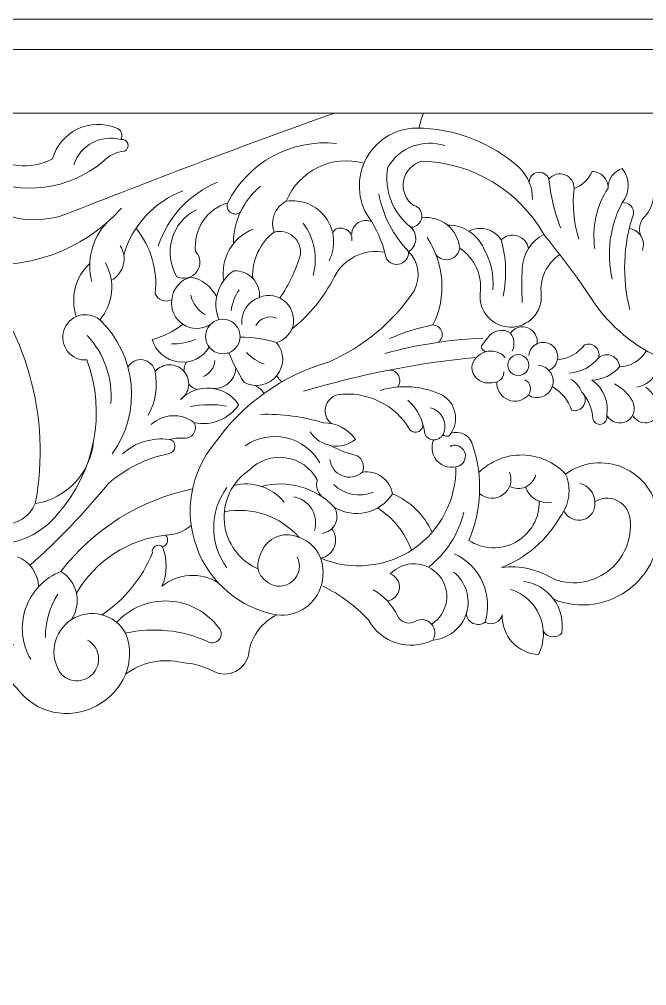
# Model space of a CAD drawing. Header units: millimetres. Extents: x 4868 to 5114, y 1819 to 2091.
# Drawn here: x 5030.5 to 5072.1, y 2026.5 to 2090.7 of the extents above; entities that cross this region are included whole.
import ezdxf

# ---------------------------------------------------------------- set-up
doc = ezdxf.new("R2010")
doc.units = ezdxf.units.MM
doc.header["$MEASUREMENT"] = 0
doc.layers.add('SITARA ALL', color=18, linetype='Continuous', true_color=0x000000)

msp = doc.modelspace()

# ---------------------------------------------------------------- linework, layer by layer
at = {"layer": 'SITARA ALL', "lineweight": 9}
for points, knots in [([(4869.73, 2090.695), (4869.73, 2090.695), (5113.73, 2090.695), (5113.73, 2090.695), (5113.73, 2090.695), (5113.73, 1968.695), (5113.73, 1968.695), (5113.73, 1968.695), (4869.73, 1968.695), (4869.73, 1968.695), (4869.73, 1968.695), (4869.73, 2090.695), (4869.73, 2090.695)], [0, 0, 0, 0, 0.25, 0.25, 0.25, 0.5, 0.5, 0.5, 0.75, 0.75, 0.75, 1, 1, 1, 1]), ([(5094.771, 2004.786), (5094.771, 2004.786), (5094.771, 1999.964), (5094.771, 1999.964), (5094.771, 1999.964), (5111.73, 1999.964), (5111.73, 1999.964), (5111.73, 1999.964), (5111.73, 2088.695), (5111.73, 2088.695), (5111.73, 2088.695), (4911.73, 2088.695), (4911.73, 2088.695), (4911.73, 2088.695), (4911.73, 2070.506), (4911.73, 2070.506), (4911.73, 2070.506), (4911.73, 2054.471), (4911.73, 2054.471), (4914.204, 2052.694), (4917.278, 2051.965), (4920.286, 2052.441), (4924.31, 2052.737), (4928.354, 2052.229), (4932.179, 2050.947), (4935.232, 2049.904), (4938.3, 2048.907), (4941.384, 2047.956), (4946.814, 2046.225), (4952.709, 2048.526), (4955.52, 2053.484), (4956.196, 2054.515), (4956.406, 2055.783), (4956.1, 2056.977), (4955.794, 2058.171), (4955.006, 2059.178), (4953.918, 2059.757), (4952.83, 2060.336), (4951.548, 2060.431), (4950.387, 2060.018), (4949.226, 2059.605), (4948.294, 2058.729), (4947.816, 2057.593), (4947.547, 2056.831), (4947.642, 2055.989), (4948.075, 2055.307), (4948.507, 2054.624), (4949.223, 2054.179), (4950.027, 2054.097), (4950.83, 2054.016), (4951.626, 2054.307), (4952.187, 2054.888), (4952.748, 2055.469), (4953.012, 2056.27), (4952.902, 2057.07), (4952.939, 2057.535), (4952.722, 2057.984), (4952.334, 2058.243), (4951.946, 2058.502), (4951.453, 2058.534), (4951.037, 2058.323), (4950.621, 2058.111), (4950.352, 2057.691), (4950.334, 2057.225), (4950.315, 2056.759), (4950.545, 2056.322), (4950.943, 2056.078)], [0, 0, 0, 0, 0.043478, 0.043478, 0.043478, 0.086957, 0.086957, 0.086957, 0.130435, 0.130435, 0.130435, 0.173913, 0.173913, 0.173913, 0.217391, 0.217391, 0.217391, 0.26087, 0.26087, 0.26087, 0.304348, 0.304348, 0.304348, 0.347826, 0.347826, 0.347826, 0.391304, 0.391304, 0.391304, 0.434783, 0.434783, 0.434783, 0.478261, 0.478261, 0.478261, 0.521739, 0.521739, 0.521739, 0.565217, 0.565217, 0.565217, 0.608696, 0.608696, 0.608696, 0.652174, 0.652174, 0.652174, 0.695652, 0.695652, 0.695652, 0.73913, 0.73913, 0.73913, 0.782609, 0.782609, 0.782609, 0.826087, 0.826087, 0.826087, 0.869565, 0.869565, 0.869565, 0.913043, 0.913043, 0.913043, 1, 1, 1, 1]), ([(4915.95, 2070.506), (4915.95, 2070.506), (4915.95, 2084.474), (4915.95, 2084.474), (4915.95, 2084.474), (5107.503, 2084.474), (5107.503, 2084.474)], [0, 0, 0, 0, 0.333333, 0.333333, 0.333333, 1, 1, 1, 1]), ([(5051.434, 2084.474), (5045.573, 2082.388), (5039.75, 2080.197), (5033.967, 2077.903), (5031.571, 2076.874), (5028.785, 2077.421), (5026.953, 2079.277), (5027.95, 2079.741), (5028.45, 2080.871), (5028.123, 2081.92), (5027.796, 2082.97), (5026.879, 2083.635), (5025.795, 2083.45), (5024.993, 2083.207), (5024.363, 2082.585), (5024.11, 2081.786), (5023.858, 2080.988), (5024.011, 2080.122), (5024.526, 2079.462), (5024.067, 2079.451), (5023.686, 2079.104), (5023.633, 2078.648)], [0, 0, 0, 0, 0.125, 0.125, 0.125, 0.25, 0.25, 0.25, 0.375, 0.375, 0.375, 0.5, 0.5, 0.5, 0.625, 0.625, 0.625, 0.75, 0.75, 0.75, 1, 1, 1, 1]), ([(5028.199, 2081.87), (5029.478, 2080.846), (5031.239, 2080.676), (5032.69, 2081.437), (5032.931, 2082.296), (5033.528, 2083.011), (5034.331, 2083.402), (5035.133, 2083.793), (5036.068, 2083.821), (5036.894, 2083.482), (5037.054, 2083.444), (5037.187, 2083.333), (5037.254, 2083.182), (5037.321, 2083.032), (5037.312, 2082.858), (5037.232, 2082.713), (5037.428, 2082.747), (5037.62, 2082.633), (5037.685, 2082.445), (5037.75, 2082.257), (5037.653, 2082.041), (5037.478, 2081.945), (5036.927, 2081.89), (5036.415, 2081.64), (5036.031, 2081.24), (5033.779, 2079.363), (5030.642, 2078.953), (5027.98, 2080.184)], [0, 0, 0, 0, 0.1, 0.1, 0.1, 0.2, 0.2, 0.2, 0.3, 0.3, 0.3, 0.4, 0.4, 0.4, 0.5, 0.5, 0.5, 0.6, 0.6, 0.6, 0.7, 0.7, 0.7, 0.8, 0.8, 0.8, 1, 1, 1, 1]), ([(5064.561, 2078.742), (5064.573, 2079.523), (5064.265, 2080.275), (5063.707, 2080.823), (5061.828, 2082.526), (5059.384, 2083.471), (5056.847, 2083.473), (5055.383, 2083.45), (5054.06, 2082.596), (5053.435, 2081.272), (5052.81, 2079.948), (5052.979, 2078.4), (5053.892, 2077.255)], [0, 0, 0, 0, 0.2, 0.2, 0.2, 0.4, 0.4, 0.4, 0.6, 0.6, 0.6, 1, 1, 1, 1]), ([(5058.752, 2082.307), (5057.306, 2082.789), (5055.722, 2082.19), (5054.96, 2080.871), (5054.686, 2079.36), (5055.277, 2077.824), (5056.493, 2076.887), (5056.722, 2076.669), (5056.838, 2076.358), (5056.808, 2076.043), (5056.779, 2075.728), (5056.605, 2075.443), (5056.339, 2075.271), (5056.361, 2074.911), (5056.14, 2074.58), (5055.798, 2074.463), (5055.456, 2074.346), (5055.071, 2074.483), (5054.867, 2074.781), (5054.675, 2075.653), (5054.346, 2076.487), (5053.892, 2077.255), (5053.604, 2077.384), (5053.272, 2077.361), (5053.004, 2077.195), (5052.737, 2077.028), (5052.57, 2076.742), (5052.559, 2076.427)], [0, 0, 0, 0, 0.1, 0.1, 0.1, 0.2, 0.2, 0.2, 0.3, 0.3, 0.3, 0.4, 0.4, 0.4, 0.5, 0.5, 0.5, 0.6, 0.6, 0.6, 0.7, 0.7, 0.7, 0.8, 0.8, 0.8, 1, 1, 1, 1]), ([(5016.769, 2082.01), (5021.096, 2081.122), (5024.828, 2078.401), (5026.999, 2074.554), (5030.81, 2073.921), (5034.678, 2075.274), (5037.26, 2078.148)], [0, 0, 0, 0, 0.333333, 0.333333, 0.333333, 1, 1, 1, 1]), ([(5056.493, 2076.887), (5056.867, 2076.896), (5057.174, 2077.184), (5057.207, 2077.556), (5057.241, 2077.929), (5057.047, 2078.252), (5056.681, 2078.328), (5056.149, 2078.697), (5055.884, 2079.343), (5056.004, 2079.979), (5056.124, 2080.615), (5056.617, 2081.123), (5057.246, 2081.273), (5060.597, 2081.177), (5063.656, 2079.334), (5065.308, 2076.417), (5064.465, 2075.971), (5063.922, 2075.112), (5063.884, 2074.159), (5063.839, 2073.404), (5063.839, 2072.648), (5063.884, 2071.893)], [0, 0, 0, 0, 0.125, 0.125, 0.125, 0.25, 0.25, 0.25, 0.375, 0.375, 0.375, 0.5, 0.5, 0.5, 0.625, 0.625, 0.625, 0.75, 0.75, 0.75, 1, 1, 1, 1]), ([(5064.348, 2079.87), (5064.349, 2080.194), (5064.58, 2080.471), (5064.898, 2080.53), (5065.217, 2080.59), (5065.541, 2080.392), (5065.659, 2080.09), (5065.76, 2078.97), (5066.024, 2077.872), (5066.444, 2076.829)], [0, 0, 0, 0, 0.25, 0.25, 0.25, 0.5, 0.5, 0.5, 1, 1, 1, 1]), ([(5067.323, 2079.463), (5067.338, 2079.868), (5067.092, 2080.236), (5066.712, 2080.377), (5066.332, 2080.518), (5065.911, 2080.407), (5065.659, 2080.09)], [0, 0, 0, 0, 0.333333, 0.333333, 0.333333, 1, 1, 1, 1]), ([(5068.704, 2075.45), (5068.492, 2076.86), (5068.805, 2078.3), (5069.583, 2079.494), (5069.591, 2079.782), (5069.481, 2080.061), (5069.28, 2080.268), (5069.079, 2080.475), (5068.804, 2080.591), (5068.516, 2080.592), (5068.299, 2080.062), (5067.864, 2079.65), (5067.323, 2079.463), (5067.195, 2078.335), (5067.301, 2077.193), (5067.637, 2076.108)], [0, 0, 0, 0, 0.166667, 0.166667, 0.166667, 0.333333, 0.333333, 0.333333, 0.5, 0.5, 0.5, 0.666667, 0.666667, 0.666667, 1, 1, 1, 1]), ([(5070.525, 2078.522), (5071.051, 2079.183), (5071.052, 2080.119), (5070.525, 2080.78), (5069.961, 2080.607), (5069.577, 2080.084), (5069.583, 2079.494)], [0, 0, 0, 0, 0.333333, 0.333333, 0.333333, 1, 1, 1, 1]), ([(5054.357, 2079.113), (5054.626, 2077.665), (5055.315, 2076.329), (5056.339, 2075.271), (5057.017, 2074.58), (5057.162, 2073.525), (5056.698, 2072.675), (5055.305, 2070.577), (5053.328, 2068.93), (5051.013, 2067.938), (5047.943, 2067.053), (5045.272, 2065.142), (5043.445, 2062.521), (5041.855, 2060.6), (5041.404, 2057.98), (5042.261, 2055.638), (5043.118, 2053.297), (5045.129, 2051.591), (5047.583, 2051.151), (5046.637, 2050.683), (5045.958, 2049.807), (5045.742, 2048.773), (5045.715, 2048.256), (5045.445, 2047.782), (5045.015, 2047.495), (5044.584, 2047.207), (5044.039, 2047.141), (5043.551, 2047.315), (5042.859, 2047.702), (5042.089, 2047.93), (5041.297, 2047.981), (5039.991, 2048.297), (5038.612, 2048.013), (5037.537, 2047.205)], [0, 0, 0, 0, 0.083333, 0.083333, 0.083333, 0.166667, 0.166667, 0.166667, 0.25, 0.25, 0.25, 0.333333, 0.333333, 0.333333, 0.416667, 0.416667, 0.416667, 0.5, 0.5, 0.5, 0.583333, 0.583333, 0.583333, 0.666667, 0.666667, 0.666667, 0.75, 0.75, 0.75, 0.833333, 0.833333, 0.833333, 1, 1, 1, 1]), ([(5042.25, 2078.056), (5041.46, 2077.664), (5040.869, 2076.959), (5040.623, 2076.112), (5040.376, 2075.265), (5040.493, 2074.357), (5040.949, 2073.602), (5041.415, 2073.376), (5041.975, 2073.52), (5042.274, 2073.942), (5042.573, 2074.364), (5042.555, 2074.908), (5042.188, 2075.272), (5042.022, 2076.728), (5042.923, 2078.095), (5044.325, 2078.52), (5044.223, 2078.286), (5044.3, 2078.013), (5044.51, 2077.867), (5044.72, 2077.721), (5044.991, 2077.733), (5045.174, 2077.911)], [0, 0, 0, 0, 0.125, 0.125, 0.125, 0.25, 0.25, 0.25, 0.375, 0.375, 0.375, 0.5, 0.5, 0.5, 0.625, 0.625, 0.625, 0.75, 0.75, 0.75, 1, 1, 1, 1]), ([(5051.054, 2074.652), (5051.526, 2075.569), (5051.443, 2076.673), (5050.84, 2077.509), (5050.237, 2078.346), (5049.229, 2078.775), (5048.21, 2078.616), (5047.46, 2078.233), (5047.112, 2077.354), (5047.397, 2076.561), (5046.45, 2075.835), (5045.92, 2074.691), (5045.98, 2073.499)], [0, 0, 0, 0, 0.2, 0.2, 0.2, 0.4, 0.4, 0.4, 0.6, 0.6, 0.6, 1, 1, 1, 1]), ([(5069.866, 2073.443), (5069.46, 2075.16), (5069.695, 2076.966), (5070.525, 2078.522), (5070.733, 2078.544), (5070.939, 2078.469), (5071.085, 2078.319), (5071.23, 2078.169), (5071.299, 2077.959), (5071.271, 2077.752), (5070.571, 2075.713), (5070.489, 2073.513), (5071.038, 2071.427)], [0, 0, 0, 0, 0.2, 0.2, 0.2, 0.4, 0.4, 0.4, 0.6, 0.6, 0.6, 1, 1, 1, 1]), ([(5077.259, 2068.366), (5075.816, 2068.677), (5074.579, 2069.599), (5073.867, 2070.892), (5073.156, 2072.186), (5073.044, 2073.732), (5073.554, 2075.117), (5074.022, 2075.721), (5074.186, 2076.508), (5073.997, 2077.249), (5073.808, 2077.99), (5073.292, 2078.6), (5072.591, 2078.905), (5072.564, 2078.419), (5072.361, 2077.958), (5072.021, 2077.61), (5071.674, 2077.262), (5071.576, 2076.737), (5071.776, 2076.288)], [0, 0, 0, 0, 0.142857, 0.142857, 0.142857, 0.285714, 0.285714, 0.285714, 0.428571, 0.428571, 0.428571, 0.571429, 0.571429, 0.571429, 0.714286, 0.714286, 0.714286, 1, 1, 1, 1]), ([(5066.381, 2075.073), (5065.506, 2074.494), (5065.029, 2073.476), (5065.144, 2072.434), (5065.186, 2071.867), (5064.987, 2071.309), (5064.598, 2070.895), (5064.208, 2070.48), (5063.66, 2070.249), (5063.091, 2070.255), (5062.522, 2070.262), (5061.983, 2070.506), (5061.603, 2070.929), (5061.223, 2071.352), (5061.038, 2071.918), (5061.092, 2072.484), (5061.252, 2073.666), (5060.724, 2074.835), (5059.731, 2075.495), (5059.675, 2076.1), (5059.378, 2076.656), (5058.907, 2077.038), (5058.435, 2077.419), (5057.832, 2077.595), (5057.23, 2077.524)], [0, 0, 0, 0, 0.111111, 0.111111, 0.111111, 0.222222, 0.222222, 0.222222, 0.333333, 0.333333, 0.333333, 0.444444, 0.444444, 0.444444, 0.555556, 0.555556, 0.555556, 0.666667, 0.666667, 0.666667, 0.777778, 0.777778, 0.777778, 1, 1, 1, 1]), ([(5038.241, 2076.816), (5039.222, 2075.596), (5039.678, 2074.035), (5039.509, 2072.478), (5039.592, 2072.271), (5039.759, 2072.109), (5039.969, 2072.032), (5040.179, 2071.956), (5040.411, 2071.972), (5040.608, 2072.077), (5040.517, 2071.435), (5040.806, 2070.798), (5041.349, 2070.444), (5041.892, 2070.089), (5042.583, 2070.075), (5043.135, 2070.417)], [0, 0, 0, 0, 0.166667, 0.166667, 0.166667, 0.333333, 0.333333, 0.333333, 0.5, 0.5, 0.5, 0.666667, 0.666667, 0.666667, 1, 1, 1, 1]), ([(5047.787, 2072.186), (5048.384, 2073.069), (5048.843, 2074.037), (5049.147, 2075.058), (5049.208, 2075.52), (5049.031, 2075.981), (5048.677, 2076.284), (5048.323, 2076.587), (5047.844, 2076.692), (5047.397, 2076.561)], [0, 0, 0, 0, 0.25, 0.25, 0.25, 0.5, 0.5, 0.5, 1, 1, 1, 1]), ([(5052.559, 2075.983), (5052.636, 2076.343), (5052.416, 2076.699), (5052.06, 2076.792), (5051.704, 2076.884), (5051.409, 2076.837), (5051.299, 2076.486)], [0, 0, 0, 0, 0.333333, 0.333333, 0.333333, 1, 1, 1, 1]), ([(5061.935, 2072.743), (5062.014, 2073.702), (5061.799, 2074.662), (5061.319, 2075.495), (5060.898, 2076.447), (5059.949, 2077.055), (5058.908, 2077.037)], [0, 0, 0, 0, 0.333333, 0.333333, 0.333333, 1, 1, 1, 1]), ([(5062.616, 2072.322), (5062.87, 2073.556), (5062.826, 2074.833), (5062.486, 2076.046), (5062.04, 2076.777), (5061.102, 2077.034), (5060.346, 2076.63)], [0, 0, 0, 0, 0.333333, 0.333333, 0.333333, 1, 1, 1, 1]), ([(5071.864, 2075.353), (5071.977, 2075.662), (5071.944, 2076.006), (5071.775, 2076.288), (5071.605, 2076.571), (5071.319, 2076.761), (5070.993, 2076.807)], [0, 0, 0, 0, 0.333333, 0.333333, 0.333333, 1, 1, 1, 1]), ([(5057.559, 2076.215), (5058.726, 2074.489), (5058.877, 2072.267), (5057.956, 2070.398), (5056.964, 2070.21), (5055.997, 2069.906), (5055.076, 2069.493)], [0, 0, 0, 0, 0.333333, 0.333333, 0.333333, 1, 1, 1, 1]), ([(5064.294, 2075.478), (5064.227, 2075.873), (5063.944, 2076.197), (5063.561, 2076.316), (5063.179, 2076.435), (5062.766, 2076.333), (5062.486, 2076.046)], [0, 0, 0, 0, 0.333333, 0.333333, 0.333333, 1, 1, 1, 1]), ([(5065.308, 2076.417), (5066.444, 2075.041), (5067.509, 2073.606), (5068.496, 2072.118), (5070.897, 2068.465), (5075.255, 2066.614), (5079.55, 2067.427)], [0, 0, 0, 0, 0.333333, 0.333333, 0.333333, 1, 1, 1, 1]), ([(5036.593, 2073.352), (5036.987, 2073.572), (5037.274, 2073.944), (5037.386, 2074.381), (5037.498, 2074.818), (5037.427, 2075.28), (5037.188, 2075.662)], [0, 0, 0, 0, 0.333333, 0.333333, 0.333333, 1, 1, 1, 1]), ([(5048.589, 2070.131), (5049.754, 2071.068), (5050.71, 2072.237), (5051.395, 2073.566), (5052.012, 2074.814), (5053.39, 2075.494), (5054.756, 2075.227)], [0, 0, 0, 0, 0.333333, 0.333333, 0.333333, 1, 1, 1, 1]), ([(5058.167, 2075.049), (5058.394, 2074.781), (5058.758, 2074.671), (5059.095, 2074.768), (5059.433, 2074.866), (5059.682, 2075.147), (5059.731, 2075.495)], [0, 0, 0, 0, 0.333333, 0.333333, 0.333333, 1, 1, 1, 1]), ([(5029.334, 2060.349), (5028.857, 2060.446), (5028.361, 2060.323), (5027.985, 2060.013), (5027.609, 2059.703), (5027.393, 2059.244), (5027.397, 2058.756), (5027.401, 2058.269), (5027.625, 2057.81), (5028.006, 2057.507), (5028.387, 2057.203), (5028.882, 2057.087), (5029.357, 2057.192), (5030.301, 2057.118), (5031.184, 2057.661), (5031.543, 2058.537), (5032.634, 2064.296), (5030.953, 2070.228), (5026.999, 2074.554)], [0, 0, 0, 0, 0.142857, 0.142857, 0.142857, 0.285714, 0.285714, 0.285714, 0.428571, 0.428571, 0.428571, 0.571429, 0.571429, 0.571429, 0.714286, 0.714286, 0.714286, 1, 1, 1, 1]), ([(5046.432, 2072.23), (5046.471, 2072.699), (5046.306, 2073.161), (5045.979, 2073.499), (5045.652, 2073.837), (5045.198, 2074.017), (5044.728, 2073.994), (5043.671, 2073.281), (5043.257, 2071.927), (5043.737, 2070.745)], [0, 0, 0, 0, 0.25, 0.25, 0.25, 0.5, 0.5, 0.5, 1, 1, 1, 1]), ([(5043.59, 2072.277), (5043.242, 2072.949), (5042.611, 2073.429), (5041.871, 2073.583), (5041.174, 2073.397), (5040.669, 2072.796), (5040.608, 2072.077)], [0, 0, 0, 0, 0.333333, 0.333333, 0.333333, 1, 1, 1, 1]), ([(5044.395, 2068.56), (5044.681, 2067.872), (5045.021, 2067.209), (5045.413, 2066.576), (5046.157, 2066.19), (5047.071, 2066.389), (5047.587, 2067.049), (5048.104, 2067.71), (5048.115, 2068.599), (5047.561, 2069.228), (5048.018, 2069.367), (5048.393, 2069.695), (5048.589, 2070.131), (5048.823, 2070.744), (5048.668, 2071.437), (5048.196, 2071.893), (5047.725, 2072.349), (5047.037, 2072.485), (5046.432, 2072.23), (5045.675, 2071.971), (5045.191, 2071.233), (5045.255, 2070.436)], [0, 0, 0, 0, 0.125, 0.125, 0.125, 0.25, 0.25, 0.25, 0.375, 0.375, 0.375, 0.5, 0.5, 0.5, 0.625, 0.625, 0.625, 0.75, 0.75, 0.75, 1, 1, 1, 1]), ([(5028.613, 2057.205), (5028.461, 2056.931), (5028.46, 2056.599), (5028.61, 2056.324), (5028.76, 2056.049), (5029.038, 2055.871), (5029.35, 2055.851), (5030.786, 2055.992), (5032.105, 2056.703), (5033.01, 2057.827), (5035.508, 2060.62), (5036.265, 2064.557), (5034.977, 2068.076), (5034.48, 2068.041), (5033.997, 2068.254), (5033.689, 2068.646), (5033.381, 2069.038), (5033.288, 2069.56), (5033.439, 2070.035), (5033.59, 2070.51), (5033.966, 2070.88), (5034.444, 2071.021), (5034.922, 2071.163), (5035.442, 2071.057), (5035.828, 2070.741), (5038.286, 2068.402), (5038.639, 2064.603), (5036.659, 2061.847)], [0, 0, 0, 0, 0.1, 0.1, 0.1, 0.2, 0.2, 0.2, 0.3, 0.3, 0.3, 0.4, 0.4, 0.4, 0.5, 0.5, 0.5, 0.6, 0.6, 0.6, 0.7, 0.7, 0.7, 0.8, 0.8, 0.8, 1, 1, 1, 1]), ([(5045.144, 2069.633), (5045.144, 2070.041), (5044.926, 2070.419), (5044.572, 2070.623), (5044.218, 2070.827), (5043.783, 2070.827), (5043.429, 2070.623), (5043.075, 2070.419), (5042.857, 2070.041), (5042.857, 2069.633), (5042.857, 2069.225), (5043.075, 2068.847), (5043.429, 2068.643), (5043.783, 2068.439), (5044.218, 2068.439), (5044.572, 2068.643), (5044.926, 2068.847), (5045.144, 2069.225), (5045.144, 2069.633)], [0, 0, 0, 0, 0.166667, 0.166667, 0.166667, 0.333333, 0.333333, 0.333333, 0.5, 0.5, 0.5, 0.666667, 0.666667, 0.666667, 0.833333, 0.833333, 0.833333, 1, 1, 1, 1]), ([(5041.343, 2070.444), (5040.74, 2069.967), (5040.043, 2069.623), (5039.298, 2069.433), (5039.536, 2068.638), (5040.219, 2068.057), (5041.043, 2067.95), (5041.866, 2067.843), (5042.668, 2068.219), (5043.101, 2068.927)], [0, 0, 0, 0, 0.25, 0.25, 0.25, 0.5, 0.5, 0.5, 1, 1, 1, 1]), ([(5058.301, 2069.247), (5058.522, 2069.406), (5058.618, 2069.688), (5058.538, 2069.949), (5058.459, 2070.209), (5058.229, 2070.39), (5057.956, 2070.398)], [0, 0, 0, 0, 0.333333, 0.333333, 0.333333, 1, 1, 1, 1]), ([(5063.224, 2068.664), (5063.401, 2069.057), (5063.356, 2069.513), (5063.108, 2069.865), (5062.591, 2070.194), (5061.905, 2070.046), (5061.571, 2069.532), (5061.237, 2069.018), (5060.924, 2068.954), (5061.434, 2068.615)], [0, 0, 0, 0, 0.25, 0.25, 0.25, 0.5, 0.5, 0.5, 1, 1, 1, 1]), ([(5064.873, 2069.151), (5064.937, 2069.602), (5064.683, 2070.037), (5064.26, 2070.203), (5063.836, 2070.369), (5063.366, 2070.239), (5063.108, 2069.865)], [0, 0, 0, 0, 0.333333, 0.333333, 0.333333, 1, 1, 1, 1]), ([(5065.647, 2067.388), (5065.967, 2067.521), (5066.191, 2067.815), (5066.234, 2068.159), (5066.277, 2068.503), (5066.135, 2068.841), (5065.858, 2069.049), (5065.58, 2069.256), (5065.213, 2069.299), (5064.895, 2069.16), (5064.578, 2069.022), (5064.359, 2068.727), (5064.323, 2068.382)], [0, 0, 0, 0, 0.2, 0.2, 0.2, 0.4, 0.4, 0.4, 0.6, 0.6, 0.6, 1, 1, 1, 1]), ([(5066.223, 2068.083), (5066.939, 2068.147), (5067.594, 2068.511), (5068.026, 2069.086), (5068.275, 2069.178), (5068.554, 2069.125), (5068.75, 2068.947), (5068.947, 2068.769), (5069.027, 2068.493), (5068.96, 2068.236)], [0, 0, 0, 0, 0.25, 0.25, 0.25, 0.5, 0.5, 0.5, 1, 1, 1, 1]), ([(5042.104, 2063.907), (5043.238, 2063.676), (5044.398, 2064.147), (5045.048, 2065.104), (5044.631, 2065.735), (5043.948, 2066.14), (5043.195, 2066.205), (5042.441, 2066.27), (5041.703, 2065.991), (5041.183, 2065.441), (5041.485, 2065.648), (5041.683, 2065.976), (5041.725, 2066.34), (5041.767, 2066.704), (5041.651, 2067.067), (5041.405, 2067.338), (5041.159, 2067.609), (5040.808, 2067.76), (5040.441, 2067.754), (5040.075, 2067.747), (5039.731, 2067.583), (5039.496, 2067.303), (5039.423, 2067.707), (5039.103, 2068.02), (5038.698, 2068.086), (5038.294, 2068.151), (5037.896, 2067.963), (5037.7, 2067.603)], [0, 0, 0, 0, 0.1, 0.1, 0.1, 0.2, 0.2, 0.2, 0.3, 0.3, 0.3, 0.4, 0.4, 0.4, 0.5, 0.5, 0.5, 0.6, 0.6, 0.6, 0.7, 0.7, 0.7, 0.8, 0.8, 0.8, 1, 1, 1, 1]), ([(5062.759, 2068.24), (5062.425, 2068.61), (5061.909, 2068.754), (5061.432, 2068.612), (5060.955, 2068.469), (5060.603, 2068.072), (5060.527, 2067.58), (5060.561, 2066.992), (5061.054, 2066.535), (5061.643, 2066.548), (5062.231, 2066.56), (5062.647, 2066.702), (5062.655, 2067.291)], [0, 0, 0, 0, 0.2, 0.2, 0.2, 0.4, 0.4, 0.4, 0.6, 0.6, 0.6, 1, 1, 1, 1]), ([(5064.317, 2067.737), (5064.317, 2067.986), (5064.185, 2068.215), (5063.969, 2068.339), (5063.754, 2068.464), (5063.489, 2068.464), (5063.274, 2068.339), (5063.059, 2068.215), (5062.926, 2067.986), (5062.926, 2067.737), (5062.926, 2067.489), (5063.059, 2067.259), (5063.274, 2067.135), (5063.489, 2067.011), (5063.754, 2067.011), (5063.969, 2067.135), (5064.185, 2067.259), (5064.317, 2067.489), (5064.317, 2067.737)], [0, 0, 0, 0, 0.166667, 0.166667, 0.166667, 0.333333, 0.333333, 0.333333, 0.5, 0.5, 0.5, 0.666667, 0.666667, 0.666667, 0.833333, 0.833333, 0.833333, 1, 1, 1, 1]), ([(5067.03, 2067.2), (5067.789, 2067.264), (5068.487, 2067.639), (5068.96, 2068.236), (5069.21, 2068.437), (5069.551, 2068.481), (5069.843, 2068.351), (5070.136, 2068.221), (5070.332, 2067.934), (5070.35, 2067.614), (5071.087, 2067.646), (5071.756, 2068.052), (5072.124, 2068.691)], [0, 0, 0, 0, 0.2, 0.2, 0.2, 0.4, 0.4, 0.4, 0.6, 0.6, 0.6, 1, 1, 1, 1]), ([(5043.197, 2066.206), (5043.602, 2066.134), (5044.017, 2066.241), (5044.337, 2066.498), (5044.656, 2066.756), (5044.849, 2067.137), (5044.864, 2067.547)], [0, 0, 0, 0, 0.333333, 0.333333, 0.333333, 1, 1, 1, 1]), ([(5062.194, 2066.579), (5062.178, 2066.073), (5062.482, 2065.612), (5062.953, 2065.426), (5063.425, 2065.24), (5063.954, 2065.362), (5064.288, 2065.743), (5064.566, 2065.568), (5064.909, 2065.53), (5065.219, 2065.64), (5065.529, 2065.75), (5065.771, 2065.993), (5065.878, 2066.304), (5065.985, 2066.615), (5065.944, 2066.957), (5065.766, 2067.234), (5065.589, 2067.511), (5065.297, 2067.691), (5064.969, 2067.724)], [0, 0, 0, 0, 0.142857, 0.142857, 0.142857, 0.285714, 0.285714, 0.285714, 0.428571, 0.428571, 0.428571, 0.571429, 0.571429, 0.571429, 0.714286, 0.714286, 0.714286, 1, 1, 1, 1]), ([(5069.499, 2064.381), (5069.658, 2065.296), (5069.27, 2066.219), (5068.503, 2066.744), (5069.213, 2066.767), (5069.881, 2067.082), (5070.35, 2067.614)], [0, 0, 0, 0, 0.333333, 0.333333, 0.333333, 1, 1, 1, 1]), ([(5055.601, 2066.28), (5055.768, 2066.491), (5055.798, 2066.779), (5055.678, 2067.021), (5055.558, 2067.262), (5055.314, 2067.412), (5055.045, 2067.406)], [0, 0, 0, 0, 0.333333, 0.333333, 0.333333, 1, 1, 1, 1]), ([(5058.625, 2063.13), (5058.687, 2063.04), (5058.794, 2062.991), (5058.903, 2063.005), (5059.012, 2063.019), (5059.103, 2063.091), (5059.14, 2063.195), (5059.42, 2063.6), (5059.519, 2064.102), (5059.415, 2064.583), (5059.311, 2065.065), (5059.015, 2065.48), (5058.593, 2065.733), (5057.299, 2066.358), (5055.818, 2066.473), (5054.442, 2066.055)], [0, 0, 0, 0, 0.166667, 0.166667, 0.166667, 0.333333, 0.333333, 0.333333, 0.5, 0.5, 0.5, 0.666667, 0.666667, 0.666667, 1, 1, 1, 1]), ([(5064.288, 2065.743), (5064.413, 2065.901), (5064.46, 2066.107), (5064.415, 2066.304), (5064.371, 2066.5), (5064.241, 2066.666), (5064.06, 2066.754)], [0, 0, 0, 0, 0.333333, 0.333333, 0.333333, 1, 1, 1, 1]), ([(5070, 2066.491), (5070.513, 2066.241), (5070.934, 2065.834), (5071.204, 2065.331), (5071.461, 2064.87), (5071.304, 2064.288), (5070.851, 2064.018), (5070.397, 2063.748), (5069.783, 2063.936), (5069.499, 2064.381), (5069.528, 2064.256), (5069.504, 2064.125), (5069.435, 2064.017), (5069.365, 2063.909), (5069.254, 2063.834), (5069.128, 2063.809), (5069.002, 2063.784), (5068.872, 2063.81), (5068.766, 2063.883), (5068.66, 2063.955), (5068.588, 2064.068), (5068.566, 2064.194), (5068.532, 2064.841), (5068.276, 2065.457), (5067.839, 2065.936), (5068.08, 2065.714), (5068.138, 2065.355), (5067.979, 2065.069), (5067.82, 2064.782), (5067.47, 2064.646), (5067.154, 2064.733), (5066.942, 2065.399), (5066.487, 2065.96), (5065.878, 2066.304)], [0, 0, 0, 0, 0.083333, 0.083333, 0.083333, 0.166667, 0.166667, 0.166667, 0.25, 0.25, 0.25, 0.333333, 0.333333, 0.333333, 0.416667, 0.416667, 0.416667, 0.5, 0.5, 0.5, 0.583333, 0.583333, 0.583333, 0.666667, 0.666667, 0.666667, 0.75, 0.75, 0.75, 0.833333, 0.833333, 0.833333, 1, 1, 1, 1]), ([(5051.202, 2063.857), (5050.879, 2064.114), (5050.729, 2064.531), (5050.814, 2064.934), (5050.9, 2065.338), (5051.211, 2065.66), (5051.61, 2065.764), (5053.549, 2066.04), (5055.462, 2065.109), (5056.444, 2063.415), (5056.596, 2063.269), (5056.824, 2063.235), (5057.012, 2063.33), (5057.2, 2063.426), (5057.308, 2063.625), (5057.28, 2063.834)], [0, 0, 0, 0, 0.166667, 0.166667, 0.166667, 0.333333, 0.333333, 0.333333, 0.5, 0.5, 0.5, 0.666667, 0.666667, 0.666667, 1, 1, 1, 1]), ([(5056.277, 2065.412), (5056.93, 2064.837), (5057.333, 2064.03), (5057.403, 2063.162), (5057.515, 2062.93), (5057.748, 2062.78), (5058.006, 2062.774), (5058.264, 2062.768), (5058.502, 2062.904), (5058.625, 2063.13), (5058.784, 2063.473), (5058.783, 2063.869), (5058.621, 2064.211), (5058.459, 2064.553), (5058.155, 2064.804), (5057.789, 2064.898)], [0, 0, 0, 0, 0.166667, 0.166667, 0.166667, 0.333333, 0.333333, 0.333333, 0.5, 0.5, 0.5, 0.666667, 0.666667, 0.666667, 1, 1, 1, 1]), ([(5039.249, 2063.793), (5040.044, 2064.524), (5041.253, 2064.571), (5042.104, 2063.907), (5042.229, 2063.671), (5042.208, 2063.383), (5042.05, 2063.167), (5041.891, 2062.952), (5041.62, 2062.846), (5041.357, 2062.893), (5041.046, 2062.9), (5040.735, 2062.867), (5040.432, 2062.795)], [0, 0, 0, 0, 0.2, 0.2, 0.2, 0.4, 0.4, 0.4, 0.6, 0.6, 0.6, 1, 1, 1, 1]), ([(5049.807, 2063.301), (5050.119, 2062.811), (5050.625, 2062.478), (5051.197, 2062.383), (5051.77, 2062.288), (5052.353, 2062.439), (5052.806, 2062.802), (5052.328, 2063.499), (5051.534, 2063.912), (5050.688, 2063.904), (5049.333, 2064.314), (5047.921, 2064.504), (5046.505, 2064.464)], [0, 0, 0, 0, 0.2, 0.2, 0.2, 0.4, 0.4, 0.4, 0.6, 0.6, 0.6, 1, 1, 1, 1]), ([(5071.204, 2064.43), (5071.386, 2064.064), (5071.782, 2063.855), (5072.187, 2063.912), (5072.593, 2063.969), (5072.914, 2064.269), (5072.987, 2064.671), (5072.984, 2063.685), (5073.519, 2062.776), (5074.383, 2062.302)], [0, 0, 0, 0, 0.25, 0.25, 0.25, 0.5, 0.5, 0.5, 1, 1, 1, 1]), ([(5050.433, 2061.254), (5049.955, 2062.093), (5049.145, 2062.692), (5048.203, 2062.905), (5047.261, 2063.117), (5046.277, 2062.927), (5045.485, 2062.375)], [0, 0, 0, 0, 0.333333, 0.333333, 0.333333, 1, 1, 1, 1]), ([(5059.14, 2063.195), (5059.441, 2063.307), (5059.777, 2063.282), (5060.058, 2063.124), (5060.338, 2062.966), (5060.535, 2062.691), (5060.596, 2062.375), (5061.289, 2060.323), (5061.195, 2058.085), (5060.334, 2056.098), (5061.275, 2055.481), (5062.481, 2055.438), (5063.463, 2055.987), (5064.446, 2056.536), (5065.043, 2057.571), (5065.011, 2058.696)], [0, 0, 0, 0, 0.166667, 0.166667, 0.166667, 0.333333, 0.333333, 0.333333, 0.5, 0.5, 0.5, 0.666667, 0.666667, 0.666667, 1, 1, 1, 1]), ([(5031.184, 2054.437), (5033.065, 2056.1), (5034.807, 2057.914), (5036.392, 2059.861), (5037.524, 2060.855), (5038.895, 2061.54), (5040.371, 2061.847), (5040.624, 2061.871), (5040.815, 2062.087), (5040.807, 2062.342), (5040.799, 2062.596), (5040.686, 2062.788), (5040.432, 2062.795), (5039.312, 2062.947), (5038.183, 2062.601), (5037.341, 2061.847)], [0, 0, 0, 0, 0.166667, 0.166667, 0.166667, 0.333333, 0.333333, 0.333333, 0.5, 0.5, 0.5, 0.666667, 0.666667, 0.666667, 1, 1, 1, 1]), ([(5053.267, 2060.621), (5053.425, 2061.022), (5053.284, 2061.478), (5052.927, 2061.719), (5052.319, 2061.849), (5051.735, 2062.073), (5051.195, 2062.382)], [0, 0, 0, 0, 0.333333, 0.333333, 0.333333, 1, 1, 1, 1]), ([(5058.004, 2062.773), (5057.767, 2062.251), (5057.903, 2061.634), (5058.34, 2061.26), (5058.776, 2060.887), (5059.39, 2060.837), (5059.87, 2061.153), (5060.14, 2061.397), (5060.184, 2061.806), (5059.972, 2062.102), (5059.76, 2062.399), (5059.411, 2062.515), (5059.091, 2062.34)], [0, 0, 0, 0, 0.2, 0.2, 0.2, 0.4, 0.4, 0.4, 0.6, 0.6, 0.6, 1, 1, 1, 1]), ([(5050.69, 2058.918), (5050.31, 2059.19), (5050.143, 2059.672), (5050.272, 2060.122), (5049.844, 2060.917), (5049.063, 2061.46), (5048.169, 2061.585), (5047.275, 2061.709), (5046.379, 2061.405), (5045.75, 2060.758), (5044.602, 2059.99), (5043.968, 2058.654), (5044.101, 2057.279), (5044.234, 2055.904), (5045.097, 2054.72), (5046.372, 2054.187)], [0, 0, 0, 0, 0.166667, 0.166667, 0.166667, 0.333333, 0.333333, 0.333333, 0.5, 0.5, 0.5, 0.666667, 0.666667, 0.666667, 1, 1, 1, 1]), ([(5066.767, 2060.497), (5066.022, 2061.291), (5064.988, 2061.75), (5063.899, 2061.767), (5062.811, 2061.785), (5061.766, 2061.364), (5060.996, 2060.595)], [0, 0, 0, 0, 0.333333, 0.333333, 0.333333, 1, 1, 1, 1]), ([(5051.108, 2061.46), (5051.163, 2060.976), (5051.482, 2060.562), (5051.937, 2060.387), (5052.391, 2060.212), (5052.901, 2060.299), (5053.267, 2060.621), (5053.723, 2060.697), (5054.19, 2060.588), (5054.565, 2060.319), (5054.94, 2060.049), (5055.193, 2059.639), (5055.266, 2059.183)], [0, 0, 0, 0, 0.2, 0.2, 0.2, 0.4, 0.4, 0.4, 0.6, 0.6, 0.6, 1, 1, 1, 1]), ([(5065.971, 2052.188), (5067.691, 2051.483), (5069.659, 2051.775), (5071.101, 2052.948), (5072.543, 2054.121), (5073.233, 2055.967), (5072.893, 2057.795), (5072.745, 2059.172), (5071.872, 2060.364), (5070.604, 2060.92), (5069.336, 2061.476), (5067.88, 2061.32), (5066.767, 2060.497), (5067.17, 2059.553), (5067.027, 2058.464), (5066.394, 2057.655), (5065.532, 2056.119), (5064.158, 2054.933), (5062.512, 2054.305), (5063.744, 2054.444), (5064.987, 2054.159), (5066.037, 2053.499), (5067.308, 2053.048), (5068.724, 2053.31), (5069.749, 2054.188), (5070.773, 2055.066), (5071.253, 2056.41), (5071.002, 2057.736), (5070.882, 2058.212), (5070.542, 2058.603), (5070.086, 2058.786), (5069.63, 2058.969), (5069.117, 2058.925), (5068.701, 2058.664), (5068.776, 2058.141), (5068.466, 2057.641), (5067.965, 2057.476), (5067.464, 2057.311), (5066.895, 2057.57), (5066.645, 2058.035)], [0, 0, 0, 0, 0.071429, 0.071429, 0.071429, 0.142857, 0.142857, 0.142857, 0.214286, 0.214286, 0.214286, 0.285714, 0.285714, 0.285714, 0.357143, 0.357143, 0.357143, 0.428571, 0.428571, 0.428571, 0.5, 0.5, 0.5, 0.571429, 0.571429, 0.571429, 0.642857, 0.642857, 0.642857, 0.714286, 0.714286, 0.714286, 0.785714, 0.785714, 0.785714, 0.857143, 0.857143, 0.857143, 1, 1, 1, 1]), ([(5059.478, 2060.983), (5059.516, 2058.801), (5058.451, 2056.747), (5056.645, 2055.52), (5054.84, 2054.294), (5052.52, 2054.068), (5050.505, 2054.907), (5050.922, 2054.995), (5051.265, 2055.291), (5051.413, 2055.69), (5051.56, 2056.09), (5051.495, 2056.534), (5051.235, 2056.872)], [0, 0, 0, 0, 0.2, 0.2, 0.2, 0.4, 0.4, 0.4, 0.6, 0.6, 0.6, 1, 1, 1, 1]), ([(5061.048, 2059.212), (5061.489, 2058.823), (5062.142, 2058.793), (5062.617, 2059.141), (5063.092, 2059.489), (5063.273, 2060.091), (5063.034, 2060.629)], [0, 0, 0, 0, 0.333333, 0.333333, 0.333333, 1, 1, 1, 1]), ([(5063.05, 2059.684), (5063.372, 2059.508), (5063.758, 2059.491), (5064.095, 2059.638), (5064.432, 2059.784), (5064.682, 2060.076), (5064.772, 2060.433)], [0, 0, 0, 0, 0.333333, 0.333333, 0.333333, 1, 1, 1, 1]), ([(4888.688, 2054.604), (4888.688, 2054.604), (4888.688, 2059.426), (4888.688, 2059.426), (4888.688, 2059.426), (4871.73, 2059.426), (4871.73, 2059.426), (4871.73, 2059.426), (4871.73, 1970.695), (4871.73, 1970.695), (4871.73, 1970.695), (5071.73, 1970.695), (5071.73, 1970.695), (5071.73, 1970.695), (5071.73, 1988.884), (5071.73, 1988.884), (5071.73, 1988.884), (5071.73, 2004.92), (5071.73, 2004.92), (5069.255, 2006.696), (5066.182, 2007.425), (5063.173, 2006.949), (5059.149, 2006.653), (5055.106, 2007.161), (5051.28, 2008.443), (5048.227, 2009.487), (5045.159, 2010.484), (5042.075, 2011.434), (5036.645, 2013.166), (5030.75, 2010.864), (5027.939, 2005.906), (5027.264, 2004.875), (5027.053, 2003.607), (5027.359, 2002.413), (5027.665, 2001.219), (5028.453, 2000.212), (5029.541, 1999.633), (5030.629, 1999.054), (5031.911, 1998.959), (5033.072, 1999.372), (5034.234, 1999.785), (5035.165, 2000.661), (5035.643, 2001.797), (5035.912, 2002.559), (5035.817, 2003.402), (5035.384, 2004.084), (5034.952, 2004.766), (5034.236, 2005.211), (5033.433, 2005.293), (5032.629, 2005.375), (5031.833, 2005.083), (5031.272, 2004.502), (5030.711, 2003.921), (5030.447, 2003.12), (5030.557, 2002.32), (5030.52, 2001.855), (5030.738, 2001.406), (5031.125, 2001.147), (5031.513, 2000.888), (5032.006, 2000.856), (5032.422, 2001.067), (5032.838, 2001.279), (5033.107, 2001.699), (5033.126, 2002.165), (5033.144, 2002.631), (5032.914, 2003.068), (5032.516, 2003.312)], [0, 0, 0, 0, 0.043478, 0.043478, 0.043478, 0.086957, 0.086957, 0.086957, 0.130435, 0.130435, 0.130435, 0.173913, 0.173913, 0.173913, 0.217391, 0.217391, 0.217391, 0.26087, 0.26087, 0.26087, 0.304348, 0.304348, 0.304348, 0.347826, 0.347826, 0.347826, 0.391304, 0.391304, 0.391304, 0.434783, 0.434783, 0.434783, 0.478261, 0.478261, 0.478261, 0.521739, 0.521739, 0.521739, 0.565217, 0.565217, 0.565217, 0.608696, 0.608696, 0.608696, 0.652174, 0.652174, 0.652174, 0.695652, 0.695652, 0.695652, 0.73913, 0.73913, 0.73913, 0.782609, 0.782609, 0.782609, 0.826087, 0.826087, 0.826087, 0.869565, 0.869565, 0.869565, 0.913043, 0.913043, 0.913043, 1, 1, 1, 1]), ([(5057.893, 2056.636), (5057.373, 2057.788), (5056.434, 2058.699), (5055.266, 2059.183), (5054.429, 2057.883), (5052.701, 2057.495), (5051.386, 2058.309), (5051.604, 2057.984), (5051.638, 2057.57), (5051.476, 2057.214), (5051.315, 2056.858), (5050.978, 2056.611), (5050.59, 2056.56)], [0, 0, 0, 0, 0.2, 0.2, 0.2, 0.4, 0.4, 0.4, 0.6, 0.6, 0.6, 1, 1, 1, 1]), ([(5050.081, 2056.751), (5050.234, 2057.23), (5050.171, 2057.752), (5049.907, 2058.18), (5049.643, 2058.608), (5049.208, 2058.899), (5048.711, 2058.977)], [0, 0, 0, 0, 0.333333, 0.333333, 0.333333, 1, 1, 1, 1]), ([(5044.095, 2057.992), (5045.934, 2058.354), (5047.828, 2057.705), (5049.06, 2056.292), (5048.176, 2056.713), (5047.118, 2056.368), (5046.65, 2055.508), (5046.183, 2054.648), (5046.156, 2053.816), (5046.99, 2053.303), (5047.492, 2052.945), (5048.175, 2052.982), (5048.636, 2053.392), (5049.098, 2053.801), (5049.229, 2054.448), (5048.933, 2054.989)], [0, 0, 0, 0, 0.166667, 0.166667, 0.166667, 0.333333, 0.333333, 0.333333, 0.5, 0.5, 0.5, 0.666667, 0.666667, 0.666667, 1, 1, 1, 1]), ([(5034.277, 2052.583), (5035.522, 2054.747), (5037.732, 2056.181), (5040.214, 2056.44), (5040.833, 2056.45), (5041.428, 2056.681), (5041.892, 2057.091)], [0, 0, 0, 0, 0.333333, 0.333333, 0.333333, 1, 1, 1, 1]), ([(5035.979, 2051.15), (5037.476, 2052.161), (5038.64, 2053.593), (5039.323, 2055.267), (5039.278, 2055.441), (5039.353, 2055.625), (5039.508, 2055.717), (5039.663, 2055.81), (5039.865, 2055.785), (5039.997, 2055.663), (5040.153, 2055.711), (5040.273, 2055.836), (5040.317, 2055.993), (5040.361, 2056.15), (5040.323, 2056.318), (5040.214, 2056.44)], [0, 0, 0, 0, 0.166667, 0.166667, 0.166667, 0.333333, 0.333333, 0.333333, 0.5, 0.5, 0.5, 0.666667, 0.666667, 0.666667, 1, 1, 1, 1]), ([(5047.583, 2051.151), (5048.958, 2050.973), (5050.245, 2051.863), (5050.564, 2053.212), (5050.882, 2054.562), (5050.369, 2055.837), (5049.06, 2056.292)], [0, 0, 0, 0, 0.333333, 0.333333, 0.333333, 1, 1, 1, 1]), ([(5043.699, 2053.277), (5042.531, 2054.011), (5041.027, 2053.92), (5039.958, 2053.048), (5040.313, 2053.881), (5040.328, 2054.82), (5039.997, 2055.663)], [0, 0, 0, 0, 0.333333, 0.333333, 0.333333, 1, 1, 1, 1]), ([(5059.385, 2055.203), (5061.102, 2054.414), (5061.968, 2052.471), (5061.411, 2050.665), (5061.623, 2050.546), (5061.879, 2050.531), (5062.103, 2050.626), (5062.327, 2050.721), (5062.494, 2050.912), (5062.556, 2051.147), (5062.507, 2049.755), (5063.581, 2048.581), (5064.972, 2048.509), (5065.368, 2049.322), (5065.392, 2050.267), (5065.037, 2051.099), (5064.683, 2051.931), (5063.99, 2052.567), (5063.13, 2052.845)], [0, 0, 0, 0, 0.142857, 0.142857, 0.142857, 0.285714, 0.285714, 0.285714, 0.428571, 0.428571, 0.428571, 0.571429, 0.571429, 0.571429, 0.714286, 0.714286, 0.714286, 1, 1, 1, 1]), ([(5033.95, 2050.835), (5034.291, 2051.35), (5034.409, 2051.981), (5034.276, 2052.585), (5034.143, 2053.188), (5033.774, 2053.71), (5033.248, 2054.034), (5032.145, 2053.596), (5031.288, 2052.697), (5030.903, 2051.575), (5030.517, 2050.452), (5030.638, 2049.223), (5031.24, 2048.2)], [0, 0, 0, 0, 0.2, 0.2, 0.2, 0.4, 0.4, 0.4, 0.6, 0.6, 0.6, 1, 1, 1, 1]), ([(5054.926, 2052.075), (5055.352, 2052.133), (5055.681, 2052.477), (5055.722, 2052.905), (5055.763, 2053.333), (5055.523, 2053.726), (5055.116, 2053.864), (5055.543, 2054.317), (5056.143, 2054.566), (5056.766, 2054.546), (5057.388, 2054.527), (5057.974, 2054.239), (5058.372, 2053.759), (5058.769, 2053.28), (5058.942, 2052.654), (5058.846, 2052.039), (5058.751, 2051.423), (5058.393, 2050.877), (5057.869, 2050.541)], [0, 0, 0, 0, 0.142857, 0.142857, 0.142857, 0.285714, 0.285714, 0.285714, 0.428571, 0.428571, 0.428571, 0.571429, 0.571429, 0.571429, 0.714286, 0.714286, 0.714286, 1, 1, 1, 1]), ([(5059.326, 2053.994), (5060.143, 2053.347), (5060.482, 2052.267), (5060.181, 2051.269), (5059.879, 2050.271), (5058.979, 2049.557), (5057.94, 2049.47), (5058.162, 2049.805), (5058.128, 2050.246), (5057.858, 2050.543), (5057.589, 2050.84), (5057.167, 2050.923), (5056.813, 2050.735), (5056.608, 2050.606), (5056.359, 2050.571), (5056.126, 2050.637), (5055.894, 2050.704), (5055.7, 2050.867), (5055.594, 2051.084), (5055.256, 2051.817), (5054.689, 2052.42), (5053.978, 2052.803)], [0, 0, 0, 0, 0.125, 0.125, 0.125, 0.25, 0.25, 0.25, 0.375, 0.375, 0.375, 0.5, 0.5, 0.5, 0.625, 0.625, 0.625, 0.75, 0.75, 0.75, 1, 1, 1, 1]), ([(5065.284, 2050.046), (5065.416, 2049.847), (5065.632, 2049.718), (5065.871, 2049.698), (5066.11, 2049.678), (5066.344, 2049.766), (5066.508, 2049.941), (5066.638, 2050.732), (5066.444, 2051.542), (5065.969, 2052.189), (5065.495, 2052.835), (5064.784, 2053.263), (5063.99, 2053.376)], [0, 0, 0, 0, 0.2, 0.2, 0.2, 0.4, 0.4, 0.4, 0.6, 0.6, 0.6, 1, 1, 1, 1]), ([(5050.64, 2053.056), (5051.776, 2052.503), (5052.802, 2051.747), (5053.665, 2050.824), (5054.494, 2049.295), (5056.383, 2048.695), (5057.94, 2049.47)], [0, 0, 0, 0, 0.333333, 0.333333, 0.333333, 1, 1, 1, 1]), ([(5030.096, 2049.141), (5028.738, 2050.783), (5026.782, 2051.817), (5024.66, 2052.014), (5022.538, 2052.211), (5020.432, 2051.563), (5018.794, 2050.199), (5018.703, 2049.56), (5019.051, 2048.939), (5019.643, 2048.683), (5020.236, 2048.427), (5020.911, 2048.58), (5021.314, 2049.085), (5024.6, 2049.878), (5028.059, 2048.803), (5030.319, 2046.289), (5031.531, 2044.62), (5033.795, 2044.113), (5035.603, 2045.105), (5037.411, 2046.097), (5038.294, 2048.013), (5037.537, 2049.932), (5037.196, 2050.545), (5036.617, 2050.989), (5035.937, 2051.16), (5035.257, 2051.33), (5034.54, 2051.214), (5033.95, 2050.835), (5033.36, 2050.456), (5032.954, 2049.849), (5032.827, 2049.16), (5032.7, 2048.47), (5032.862, 2047.762), (5033.278, 2047.197), (5033.573, 2046.9), (5033.983, 2046.745), (5034.401, 2046.772), (5034.819, 2046.8), (5035.203, 2047.005), (5035.456, 2047.339), (5035.71, 2047.673), (5035.806, 2048.1), (5035.721, 2048.51), (5035.635, 2048.92), (5035.378, 2049.272), (5035.012, 2049.476)], [0, 0, 0, 0, 0.0625, 0.0625, 0.0625, 0.125, 0.125, 0.125, 0.1875, 0.1875, 0.1875, 0.25, 0.25, 0.25, 0.3125, 0.3125, 0.3125, 0.375, 0.375, 0.375, 0.4375, 0.4375, 0.4375, 0.5, 0.5, 0.5, 0.5625, 0.5625, 0.5625, 0.625, 0.625, 0.625, 0.6875, 0.6875, 0.6875, 0.75, 0.75, 0.75, 0.8125, 0.8125, 0.8125, 0.875, 0.875, 0.875, 1, 1, 1, 1]), ([(5037.537, 2049.932), (5039.376, 2050.35), (5041.303, 2050.151), (5043.019, 2049.369), (5043.27, 2049.228), (5043.587, 2049.291), (5043.764, 2049.518), (5043.942, 2049.746), (5043.946, 2050.047), (5043.748, 2050.256), (5042.972, 2051.327), (5041.755, 2051.991), (5040.435, 2052.066), (5039.115, 2052.141), (5037.836, 2051.625), (5036.944, 2050.649)], [0, 0, 0, 0, 0.166667, 0.166667, 0.166667, 0.333333, 0.333333, 0.333333, 0.5, 0.5, 0.5, 0.666667, 0.666667, 0.666667, 1, 1, 1, 1]), ([(5060.171, 2051.261), (5060.181, 2050.972), (5060.351, 2050.712), (5060.612, 2050.587), (5060.874, 2050.462), (5061.18, 2050.491), (5061.411, 2050.665)], [0, 0, 0, 0, 0.333333, 0.333333, 0.333333, 1, 1, 1, 1])]:
    msp.add_open_spline(points, degree=3, knots=knots, dxfattribs=at)
for points in [[(5057.317, 2084.474), (5057.197, 2084.147), (5057.098, 2083.812), (5057.021, 2083.471)], [(5037.232, 2082.713), (5035.901, 2083.08), (5034.519, 2082.337), (5034.094, 2081.023)], [(5051.546, 2082.454), (5048.555, 2082.768), (5045.682, 2081.205), (5044.325, 2078.52)], [(5053.368, 2081.138), (5051.256, 2081.731), (5049.037, 2080.648), (5048.21, 2078.616)], [(5043.644, 2079.881), (5041.779, 2079.106), (5040.344, 2077.561), (5039.71, 2075.643)], [(5041.335, 2079.31), (5039.445, 2078.57), (5038, 2077.005), (5037.416, 2075.061)], [(5046.504, 2079.612), (5045.36, 2078.678), (5044.7, 2077.28), (5044.706, 2075.803)], [(5036.288, 2077.19), (5035.308, 2076.144), (5034.934, 2074.668), (5035.3, 2073.282)], [(5049.991, 2073.685), (5050.33, 2074.879), (5050.088, 2076.162), (5049.335, 2077.149)], [(5046.004, 2076.757), (5044.634, 2076.221), (5043.824, 2074.803), (5044.06, 2073.351)], [(5035.165, 2074.484), (5034.196, 2073.587), (5033.845, 2072.206), (5034.269, 2070.956)], [(5035.828, 2070.741), (5036.735, 2071.797), (5036.883, 2073.307), (5036.198, 2074.519)], [(5045.076, 2072.736), (5044.8, 2072.313), (5044.62, 2071.834), (5044.549, 2071.333)], [(5041.875, 2072.385), (5041.98, 2071.838), (5042.323, 2071.367), (5042.812, 2071.099)], [(5047.536, 2070.86), (5047.023, 2071.053), (5046.447, 2070.837), (5046.189, 2070.354)], [(5036.567, 2065.178), (5036.702, 2066.843), (5036.13, 2068.486), (5034.99, 2069.707)], [(5040.586, 2069.147), (5041.136, 2069.125), (5041.684, 2069.232), (5042.187, 2069.459)], [(5047.561, 2069.228), (5046.78, 2069.477), (5045.963, 2069.599), (5045.143, 2069.588)], [(5061.271, 2069.513), (5059.069, 2069.434), (5056.885, 2069.094), (5054.763, 2068.5)], [(5045.567, 2068.565), (5045.903, 2068.225), (5046.306, 2067.959), (5046.752, 2067.786)], [(5060.844, 2068.243), (5056.95, 2067.878), (5053.102, 2067.125), (5049.357, 2065.994)], [(5071.494, 2066.263), (5072.411, 2066.458), (5073.076, 2067.253), (5073.103, 2068.19)], [(5041.589, 2067.947), (5041.476, 2067.764), (5041.412, 2067.553), (5041.405, 2067.338)], [(5042.694, 2066.978), (5043.13, 2067.156), (5043.431, 2067.562), (5043.475, 2068.031)], [(5039.032, 2064.39), (5039.535, 2065.273), (5039.7, 2066.308), (5039.496, 2067.303)], [(5047.588, 2067.01), (5047.676, 2066.862), (5047.795, 2066.734), (5047.935, 2066.633)], [(5041.733, 2066.462), (5041.885, 2066.298), (5042.079, 2066.179), (5042.293, 2066.118)], [(5046.733, 2065.858), (5046.59, 2066.093), (5046.374, 2066.273), (5046.117, 2066.371)], [(5067.839, 2065.936), (5067.699, 2066.304), (5067.435, 2066.611), (5067.092, 2066.806)], [(5072.987, 2064.671), (5072.922, 2065.303), (5072.599, 2065.879), (5072.094, 2066.263)], [(5044.251, 2065.012), (5043.448, 2065.148), (5042.627, 2065.138), (5041.828, 2064.981)], [(5031.543, 2058.537), (5033.627, 2058.875), (5035.219, 2060.576), (5035.412, 2062.679)], [(5048.075, 2058.627), (5047.276, 2059.627), (5045.965, 2060.065), (5044.726, 2059.744)], [(5051.386, 2058.309), (5050.151, 2059.614), (5048.303, 2060.141), (5046.565, 2059.681)], [(5051.369, 2059.799), (5052.062, 2059.12), (5053.094, 2058.923), (5053.988, 2059.3)], [(5068.701, 2058.664), (5068.683, 2059.243), (5068.28, 2059.739), (5067.715, 2059.873)], [(5041.985, 2059.522), (5038.509, 2058.798), (5035.409, 2056.851), (5033.248, 2054.034)], [(5044.264, 2059.597), (5043.101, 2058.011), (5043.1, 2055.857), (5044.264, 2054.271)], [(5064.094, 2059.636), (5064.338, 2058.916), (5065.075, 2058.486), (5065.822, 2058.63)], [(5056.523, 2055.445), (5056.104, 2056.604), (5055.313, 2057.589), (5054.272, 2058.247)], [(5057.654, 2054.325), (5058.835, 2055.236), (5059.665, 2056.525), (5060.006, 2057.977)], [(5031.767, 2053.021), (5031.731, 2053.904), (5031.179, 2054.682), (5030.358, 2055.006)], [(5033.035, 2052.515), (5032.495, 2051.66), (5032.21, 2050.669), (5032.213, 2049.658)]]:
    msp.add_open_spline(points, degree=3, dxfattribs=at)

doc.saveas('drawing.dxf')
